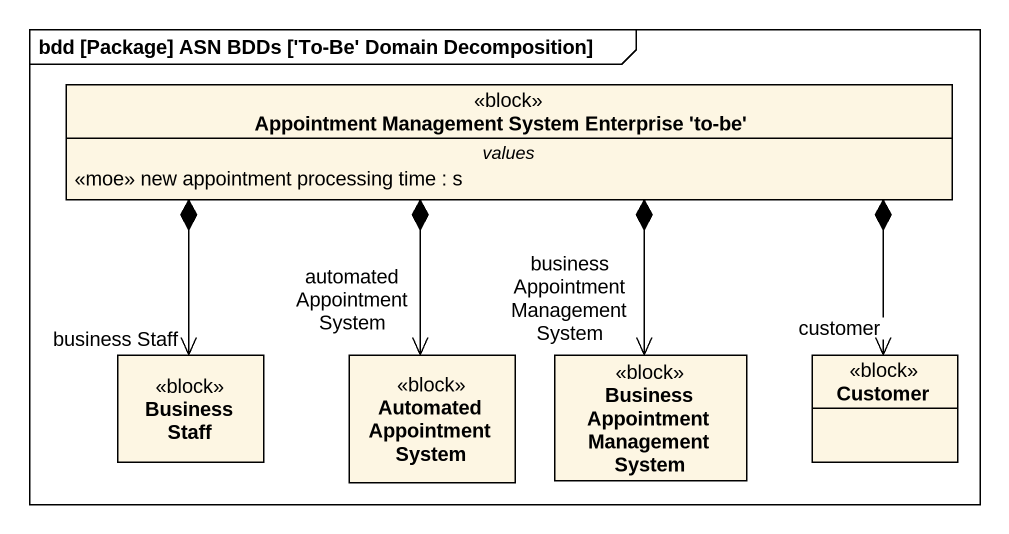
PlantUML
@startuml
mainframe bdd [Package] ASN BDDs ['To-Be' Domain Decomposition]
hide circle
hide empty members
class "Appointment Management System Enterprise 'to-be'" as Appointment_Management <<block>> {
  -- values --
  <<moe>> new appointment processing time : s
}
class "Business Staff" as Business_Staff <<block>>
class "Automated Appointment System" as Automated_Appointment_System <<block>>
class "Business Appointment Management System" as Business_Appointment <<block>>
class Customer <<block>>
Appointment_Management *--> "business Staff" Business_Staff
Appointment_Management *--> "automated Appointment System" Automated_Appointment_System
Appointment_Management *--> "business Appointment Management System" Business_Appointment
Appointment_Management *--> "customer" Customer
@enduml
